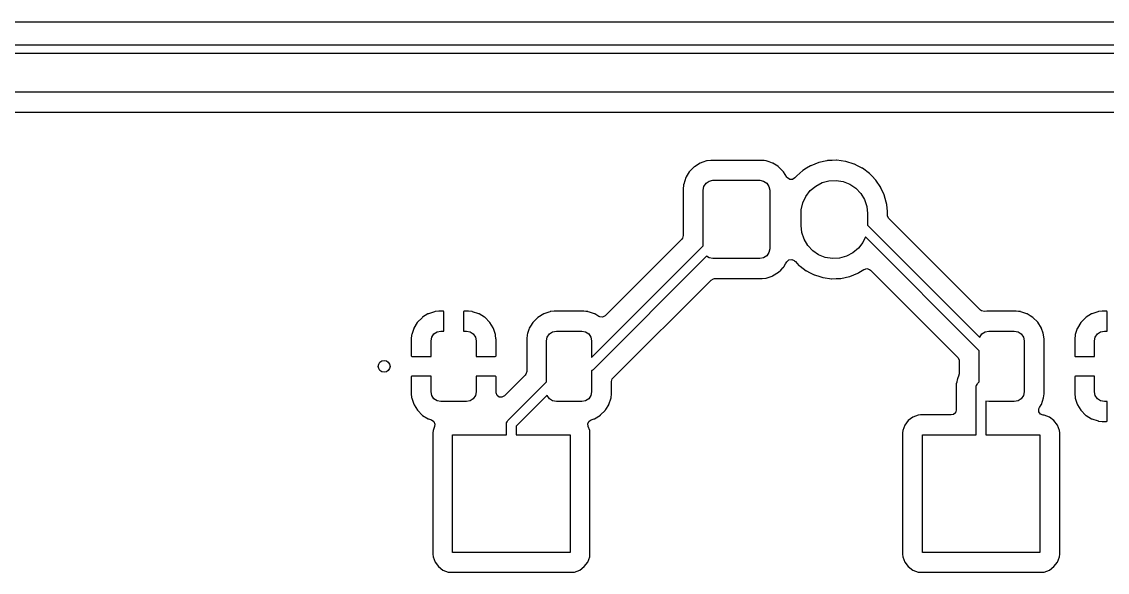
# Model space of a CAD drawing. Extents: x 1.82 to 8.48, y -4.98 to -0.82.
# Drawn here: x 3.769 to 4.861, y -1.378 to -0.825 of the extents above; entities that cross this region are included whole.
import ezdxf

# ---------------------------------------------------------------- set-up
doc = ezdxf.new("R2010")
doc.units = 0
doc.header["$MEASUREMENT"] = 0
doc.layers.add('BLACK', color=7, linetype='CONTINUOUS')

msp = doc.modelspace()

# ---------------------------------------------------------------- linework, layer by layer
at = {"layer": 'BLACK', "linetype": 'CONTINUOUS'}
for p, q in [((2.92323, -0.8248), (7.00787, -0.8248)), ((7.00298, -0.84842), (2.92812, -0.84842)), ((2.95276, -0.8563), (6.7815, -0.8563)), ((6.77334, -0.89567), (2.96091, -0.89567)), ((2.97126, -0.91569), (6.763, -0.91569)), ((4.44483, -0.9716), (4.44097, -0.97546)), ((4.44569, -0.97074), (4.44483, -0.9716)), ((4.44589, -0.97053), (4.44569, -0.97074)), ((4.45181, -0.96687), (4.44589, -0.97053)), ((4.45431, -0.96604), (4.45181, -0.96687)), ((4.45816, -0.96475), (4.45431, -0.96604)), ((4.45842, -0.96466), (4.45816, -0.96475)), ((4.45816, -0.96475), (4.45816, -0.96475)), ((4.45869, -0.96464), (4.45842, -0.96466)), ((4.46245, -0.96425), (4.45869, -0.96464)), ((4.45869, -0.96464), (4.45869, -0.96464)), ((4.46258, -0.96423), (4.46245, -0.96425)), ((4.46245, -0.96425), (4.46245, -0.96425)), ((4.5138, -0.96423), (4.46258, -0.96423)), ((4.51594, -0.96445), (4.5138, -0.96423)), ((4.51764, -0.96463), (4.51594, -0.96445)), ((4.51791, -0.96465), (4.51764, -0.96463)), ((4.51764, -0.96463), (4.51764, -0.96463)), ((4.51816, -0.96474), (4.51791, -0.96465)), ((4.52128, -0.96577), (4.51816, -0.96474)), ((4.51816, -0.96474), (4.51816, -0.96474)), ((4.52452, -0.96685), (4.52128, -0.96577)), ((4.52476, -0.967), (4.52452, -0.96685)), ((4.52972, -0.97005), (4.52476, -0.967)), ((4.52476, -0.967), (4.52476, -0.967)), ((4.53045, -0.9705), (4.52972, -0.97005)), ((4.53065, -0.9707), (4.53045, -0.9705)), ((4.53394, -0.97399), (4.53065, -0.9707)), ((4.56257, -0.96975), (4.55869, -0.9721)), ((4.56275, -0.96964), (4.56257, -0.96975)), ((4.56257, -0.96975), (4.56257, -0.96975)), ((4.56294, -0.96956), (4.56275, -0.96964)), ((4.57099, -0.96638), (4.56294, -0.96956)), ((4.56294, -0.96956), (4.56294, -0.96956)), ((4.57119, -0.9663), (4.57099, -0.96638)), ((4.57099, -0.96638), (4.57099, -0.96638)), ((4.579, -0.96466), (4.57119, -0.9663)), ((4.57987, -0.96448), (4.579, -0.96466)), ((4.58007, -0.96444), (4.57987, -0.96448)), ((4.58461, -0.96427), (4.58007, -0.96444)), ((4.58893, -0.96411), (4.58461, -0.96427)), ((4.58914, -0.9641), (4.58893, -0.96411)), ((4.58893, -0.96411), (4.58893, -0.96411)), ((4.58935, -0.96413), (4.58914, -0.9641)), ((4.59793, -0.96526), (4.58935, -0.96413)), ((4.58935, -0.96413), (4.58935, -0.96413)), ((4.59814, -0.96529), (4.59793, -0.96526)), ((4.59834, -0.96535), (4.59814, -0.96529)), ((4.60661, -0.96792), (4.59834, -0.96535)), ((4.60681, -0.96798), (4.60661, -0.96792)), ((4.60661, -0.96792), (4.60661, -0.96792)), ((4.60989, -0.96955), (4.60681, -0.96798)), ((4.61471, -0.972), (4.60989, -0.96955)), ((4.43732, -0.98139), (4.43513, -0.988)), ((4.43772, -0.98074), (4.43732, -0.98139)), ((4.44082, -0.97571), (4.43772, -0.98074)), ((4.44097, -0.97546), (4.44082, -0.97571)), ((4.44082, -0.97571), (4.44082, -0.97571)), ((4.53537, -0.97542), (4.53394, -0.97399)), ((4.53552, -0.97567), (4.53537, -0.97542)), ((4.53893, -0.98116), (4.53552, -0.97567)), ((4.53949, -0.9819), (4.53893, -0.98116)), ((4.54188, -0.98335), (4.53949, -0.9819)), ((4.54698, -0.9817), (4.54467, -0.98327)), ((4.54813, -0.98029), (4.54698, -0.9817)), ((4.5488, -0.97972), (4.54813, -0.98029)), ((4.55483, -0.97448), (4.5488, -0.97972)), ((4.55499, -0.97435), (4.55483, -0.97448)), ((4.55869, -0.9721), (4.55499, -0.97435)), ((4.6149, -0.9721), (4.61471, -0.972)), ((4.61471, -0.972), (4.61471, -0.972)), ((4.62218, -0.97751), (4.6149, -0.9721)), ((4.62504, -0.98051), (4.62218, -0.97751)), ((4.62767, -0.98327), (4.62504, -0.98051)), ((4.43495, -0.98969), (4.4347, -0.99211)), ((4.4347, -0.99211), (4.4347, -1.03978)), ((4.4351, -0.98827), (4.43495, -0.98969)), ((4.43513, -0.988), (4.4351, -0.98827)), ((4.4351, -0.98827), (4.4351, -0.98827)), ((4.45472, -0.99409), (4.45547, -0.99033)), ((4.45547, -0.99033), (4.45761, -0.98713)), ((4.45761, -0.98713), (4.4608, -0.985)), ((4.4608, -0.985), (4.46457, -0.98425)), ((4.46457, -0.98425), (4.51181, -0.98425)), ((4.51181, -0.98425), (4.51558, -0.985)), ((4.51558, -0.985), (4.51877, -0.98713)), ((4.51877, -0.98713), (4.5209, -0.99033)), ((4.5209, -0.99033), (4.52165, -0.99409)), ((4.54467, -0.98327), (4.54188, -0.98335)), ((4.56238, -0.99464), (4.5679, -0.98997)), ((4.5679, -0.98997), (4.5743, -0.9866)), ((4.5743, -0.9866), (4.58126, -0.98468)), ((4.58126, -0.98468), (4.58848, -0.9843)), ((4.58848, -0.9843), (4.59561, -0.98549)), ((4.59561, -0.98549), (4.60232, -0.98817)), ((4.60232, -0.98817), (4.6083, -0.99223)), ((4.6083, -0.99223), (4.61327, -0.99748)), ((4.62845, -0.98408), (4.62767, -0.98327)), ((4.63352, -0.99161), (4.62845, -0.98408)), ((4.6336, -0.9918), (4.63352, -0.99161)), ((4.6368, -0.9989), (4.6336, -0.9918)), ((4.45472, -1.05013), (4.45472, -0.99409)), ((4.52165, -0.99409), (4.52165, -1.05315)), ((4.55493, -1.00693), (4.55799, -1.00038)), ((4.55799, -1.00038), (4.56238, -0.99464)), ((4.61327, -0.99748), (4.61699, -1.00368)), ((4.61699, -1.00368), (4.6193, -1.01053)), ((4.63724, -0.99989), (4.6368, -0.9989)), ((4.6373, -1.00009), (4.63724, -0.99989)), ((4.63947, -1.00847), (4.6373, -1.00009)), ((4.6373, -1.00009), (4.6373, -1.00009)), ((4.55315, -1.01772), (4.55336, -1.01399)), ((4.55336, -1.01399), (4.55493, -1.00693)), ((4.6193, -1.01053), (4.62008, -1.01772)), ((4.63952, -1.00867), (4.63947, -1.00847)), ((4.63947, -1.00847), (4.63947, -1.00847)), ((4.6401, -1.01544), (4.63952, -1.00867)), ((4.6401, -1.01911), (4.6401, -1.01544)), ((4.55315, -1.02953), (4.55315, -1.01772)), ((4.62008, -1.01772), (4.62008, -1.02946)), ((4.64021, -1.02016), (4.6401, -1.01911)), ((4.64155, -1.02262), (4.64021, -1.02016)), ((4.73358, -1.11464), (4.64155, -1.02262)), ((4.55393, -1.03671), (4.55315, -1.02953)), ((4.55624, -1.04356), (4.55393, -1.03671)), ((4.62008, -1.02946), (4.73295, -1.14233)), ((4.43325, -1.04329), (4.35603, -1.1205)), ((4.43392, -1.04246), (4.43325, -1.04329)), ((4.4347, -1.03978), (4.43392, -1.04246)), ((4.55996, -1.04976), (4.55624, -1.04356)), ((4.61524, -1.04686), (4.61085, -1.05261)), ((4.61789, -1.04118), (4.61524, -1.04686)), ((4.73228, -1.15558), (4.61789, -1.04118)), ((4.34252, -1.16233), (4.45472, -1.05013)), ((4.5209, -1.05692), (4.51877, -1.06011)), ((4.52165, -1.05315), (4.5209, -1.05692)), ((4.56493, -1.05501), (4.55996, -1.04976)), ((4.5709, -1.05907), (4.56493, -1.05501)), ((4.57761, -1.06176), (4.5709, -1.05907)), ((4.60533, -1.05727), (4.59893, -1.06064)), ((4.61085, -1.05261), (4.60533, -1.05727)), ((4.45824, -1.06053), (4.34403, -1.17474)), ((4.4608, -1.06224), (4.45824, -1.06053)), ((4.46457, -1.06299), (4.4608, -1.06224)), ((4.51181, -1.06299), (4.46457, -1.06299)), ((4.51558, -1.06224), (4.51181, -1.06299)), ((4.51877, -1.06011), (4.51558, -1.06224)), ((4.53576, -1.07121), (4.53762, -1.06819)), ((4.53762, -1.06819), (4.53894, -1.06605)), ((4.53894, -1.06605), (4.54102, -1.06418)), ((4.54102, -1.06418), (4.54378, -1.06373)), ((4.54378, -1.06373), (4.54634, -1.06484)), ((4.54634, -1.06484), (4.54675, -1.06523)), ((4.54675, -1.06523), (4.54751, -1.06602)), ((4.54751, -1.06602), (4.55105, -1.06973)), ((4.55105, -1.06973), (4.55121, -1.06986)), ((4.55121, -1.06986), (4.55215, -1.07055)), ((4.58475, -1.06294), (4.57761, -1.06176)), ((4.59196, -1.06256), (4.58475, -1.06294)), ((4.59893, -1.06064), (4.59196, -1.06256)), ((4.51822, -1.08249), (4.52429, -1.08047)), ((4.52429, -1.08047), (4.52456, -1.08038)), ((4.52456, -1.08038), (4.53049, -1.07671)), ((4.53049, -1.07671), (4.53271, -1.07448)), ((4.53271, -1.07448), (4.5352, -1.07199)), ((4.5352, -1.07199), (4.53541, -1.07178)), ((4.53541, -1.07178), (4.53576, -1.07121)), ((4.55215, -1.07055), (4.55833, -1.07515)), ((4.55833, -1.07515), (4.55852, -1.07524)), ((4.55852, -1.07524), (4.55852, -1.07524)), ((4.55852, -1.07524), (4.5617, -1.07686)), ((4.5617, -1.07686), (4.56642, -1.07926)), ((4.56642, -1.07926), (4.56662, -1.07932)), ((4.56662, -1.07932), (4.56662, -1.07932)), ((4.56662, -1.07932), (4.57201, -1.081)), ((4.59316, -1.08281), (4.60204, -1.08094)), ((4.60204, -1.08094), (4.60223, -1.08086)), ((4.60223, -1.08086), (4.61029, -1.07768)), ((4.60223, -1.08086), (4.60223, -1.08086)), ((4.61029, -1.07768), (4.61048, -1.07761)), ((4.61029, -1.07768), (4.61029, -1.07768)), ((4.61048, -1.07761), (4.61147, -1.07701)), ((4.61147, -1.07701), (4.6165, -1.07395)), ((4.6165, -1.07395), (4.61681, -1.07377)), ((4.61681, -1.07377), (4.61951, -1.07305)), ((4.61951, -1.07305), (4.62217, -1.07391)), ((4.62217, -1.07391), (4.62289, -1.0745)), ((4.62289, -1.0745), (4.66696, -1.11857)), ((4.36399, -1.18309), (4.46262, -1.08446)), ((4.46262, -1.08446), (4.46507, -1.08313)), ((4.46507, -1.08313), (4.46613, -1.08301)), ((4.46613, -1.08301), (4.5138, -1.08301)), ((4.5138, -1.08301), (4.51392, -1.083)), ((4.51392, -1.083), (4.51769, -1.08261)), ((4.51392, -1.083), (4.51392, -1.083)), ((4.51769, -1.08261), (4.51796, -1.08258)), ((4.51769, -1.08261), (4.51769, -1.08261)), ((4.51796, -1.08258), (4.51822, -1.08249)), ((4.51822, -1.08249), (4.51822, -1.08249)), ((4.57201, -1.081), (4.57509, -1.08195)), ((4.57509, -1.08195), (4.5753, -1.08198)), ((4.5753, -1.08198), (4.58388, -1.08312)), ((4.58388, -1.08312), (4.58388, -1.08312)), ((4.58388, -1.08312), (4.58409, -1.08315)), ((4.58409, -1.08315), (4.5843, -1.08314)), ((4.5843, -1.08314), (4.58862, -1.08298)), ((4.5843, -1.08314), (4.5843, -1.08314)), ((4.58862, -1.08298), (4.59316, -1.08281)), ((4.17208, -1.12233), (4.16757, -1.12684)), ((4.17253, -1.12197), (4.17208, -1.12233)), ((4.17795, -1.11861), (4.17253, -1.12197)), ((4.17847, -1.11837), (4.17795, -1.11861)), ((4.18454, -1.11634), (4.17847, -1.11837)), ((4.18507, -1.11623), (4.18454, -1.11634)), ((4.18883, -1.11584), (4.18507, -1.11623)), ((4.18909, -1.11583), (4.18883, -1.11584)), ((4.19321, -1.11583), (4.18909, -1.11583)), ((4.19351, -1.11589), (4.19321, -1.11583)), ((4.19356, -1.11594), (4.19351, -1.11589)), ((4.19374, -1.11654), (4.19356, -1.11594)), ((4.19374, -1.13583), (4.19374, -1.11654)), ((4.21381, -1.11606), (4.21374, -1.11636)), ((4.21374, -1.11636), (4.21374, -1.13583)), ((4.21385, -1.116), (4.21381, -1.11606)), ((4.21445, -1.11583), (4.21385, -1.116)), ((4.21839, -1.11583), (4.21445, -1.11583)), ((4.21864, -1.11584), (4.21839, -1.11583)), ((4.22236, -1.11622), (4.21864, -1.11584)), ((4.22289, -1.11633), (4.22236, -1.11622)), ((4.22896, -1.11835), (4.22289, -1.11633)), ((4.22948, -1.11859), (4.22896, -1.11835)), ((4.23491, -1.12194), (4.22948, -1.11859)), ((4.23536, -1.12229), (4.23491, -1.12194)), ((4.23988, -1.1268), (4.23536, -1.12229)), ((4.28841, -1.12211), (4.28349, -1.12704)), ((4.29433, -1.11844), (4.28841, -1.12211)), ((4.29945, -1.11673), (4.29433, -1.11844)), ((4.30068, -1.11633), (4.29945, -1.11673)), ((4.30094, -1.11624), (4.30068, -1.11633)), ((4.30068, -1.11633), (4.30068, -1.11633)), ((4.30121, -1.11621), (4.30094, -1.11624)), ((4.30497, -1.11582), (4.30121, -1.11621)), ((4.30121, -1.11621), (4.30121, -1.11621)), ((4.3051, -1.11581), (4.30497, -1.11582)), ((4.30497, -1.11582), (4.30497, -1.11582)), ((4.33466, -1.11581), (4.3051, -1.11581)), ((4.33681, -1.11603), (4.33466, -1.11581)), ((4.3385, -1.1162), (4.33681, -1.11603)), ((4.33877, -1.11623), (4.3385, -1.1162)), ((4.3385, -1.1162), (4.3385, -1.1162)), ((4.33903, -1.11631), (4.33877, -1.11623)), ((4.34029, -1.11673), (4.33903, -1.11631)), ((4.33903, -1.11631), (4.33903, -1.11631)), ((4.34538, -1.11842), (4.34029, -1.11673)), ((4.34563, -1.11857), (4.34538, -1.11842)), ((4.34992, -1.12122), (4.34563, -1.11857)), ((4.34563, -1.11857), (4.34563, -1.11857)), ((4.35079, -1.12164), (4.34992, -1.12122)), ((4.35358, -1.12184), (4.35079, -1.12164)), ((4.35603, -1.1205), (4.35358, -1.12184)), ((4.66696, -1.11857), (4.71081, -1.16242)), ((4.73485, -1.11556), (4.73358, -1.11464)), ((4.7376, -1.11607), (4.73485, -1.11556)), ((4.74001, -1.11582), (4.7376, -1.11607)), ((4.74014, -1.11581), (4.74001, -1.11582)), ((4.74001, -1.11582), (4.74001, -1.11582)), ((4.7697, -1.11581), (4.74014, -1.11581)), ((4.77185, -1.11603), (4.7697, -1.11581)), ((4.77354, -1.1162), (4.77185, -1.11603)), ((4.77381, -1.11623), (4.77354, -1.1162)), ((4.77354, -1.1162), (4.77354, -1.1162)), ((4.77407, -1.11631), (4.77381, -1.11623)), ((4.77533, -1.11673), (4.77407, -1.11631)), ((4.77407, -1.11631), (4.77407, -1.11631)), ((4.78042, -1.11842), (4.77533, -1.11673)), ((4.78067, -1.11857), (4.78042, -1.11842)), ((4.7838, -1.1205), (4.78067, -1.11857)), ((4.78067, -1.11857), (4.78067, -1.11857)), ((4.78635, -1.12207), (4.7838, -1.1205)), ((4.79128, -1.12699), (4.78635, -1.12207)), ((4.8394, -1.12233), (4.83489, -1.12684)), ((4.83985, -1.12197), (4.8394, -1.12233)), ((4.84528, -1.11861), (4.83985, -1.12197)), ((4.8458, -1.11837), (4.84528, -1.11861)), ((4.85187, -1.11634), (4.8458, -1.11837)), ((4.85239, -1.11623), (4.85187, -1.11634)), ((4.85616, -1.11584), (4.85239, -1.11623)), ((4.85641, -1.11583), (4.85616, -1.11584)), ((4.86053, -1.11583), (4.85641, -1.11583)), ((4.86083, -1.11589), (4.86053, -1.11583)), ((4.86089, -1.11594), (4.86083, -1.11589)), ((4.86106, -1.11654), (4.86089, -1.11594)), ((4.86106, -1.13583), (4.86106, -1.11654)), ((4.16362, -1.13325), (4.16161, -1.13932)), ((4.16387, -1.13273), (4.16362, -1.13325)), ((4.16721, -1.12729), (4.16387, -1.13273)), ((4.16757, -1.12684), (4.16721, -1.12729)), ((4.24023, -1.12725), (4.23988, -1.1268)), ((4.24359, -1.13268), (4.24023, -1.12725)), ((4.24384, -1.1332), (4.24359, -1.13268)), ((4.24586, -1.13927), (4.24384, -1.1332)), ((4.27945, -1.13413), (4.27811, -1.13817)), ((4.27984, -1.13296), (4.27945, -1.13413)), ((4.28105, -1.13099), (4.27984, -1.13296)), ((4.28334, -1.12728), (4.28105, -1.13099)), ((4.28349, -1.12704), (4.28334, -1.12728)), ((4.28334, -1.12728), (4.28334, -1.12728)), ((4.79494, -1.13292), (4.79128, -1.12699)), ((4.79503, -1.13319), (4.79494, -1.13292)), ((4.7966, -1.13787), (4.79503, -1.13319)), ((4.83095, -1.13325), (4.82893, -1.13932)), ((4.83119, -1.13273), (4.83095, -1.13325)), ((4.83454, -1.12729), (4.83119, -1.13273)), ((4.83489, -1.12684), (4.83454, -1.12729)), ((4.16112, -1.14356), (4.1611, -1.14381)), ((4.1611, -1.14381), (4.1611, -1.16055)), ((4.1615, -1.13985), (4.16112, -1.14356)), ((4.16161, -1.13932), (4.1615, -1.13985)), ((4.1811, -1.14567), (4.18185, -1.1419)), ((4.1811, -1.16126), (4.1811, -1.14567)), ((4.18185, -1.1419), (4.18399, -1.13871)), ((4.18399, -1.13871), (4.18718, -1.13658)), ((4.18718, -1.13658), (4.19094, -1.13583)), ((4.19094, -1.13583), (4.19374, -1.13583)), ((4.21374, -1.13583), (4.21654, -1.13583)), ((4.21654, -1.13583), (4.2203, -1.13658)), ((4.2203, -1.13658), (4.2235, -1.13871)), ((4.2235, -1.13871), (4.22563, -1.1419)), ((4.22563, -1.1419), (4.22638, -1.14567)), ((4.22638, -1.14567), (4.22638, -1.16126)), ((4.24597, -1.1398), (4.24586, -1.13927)), ((4.24636, -1.14356), (4.24597, -1.1398)), ((4.24638, -1.14382), (4.24636, -1.14356)), ((4.24638, -1.16073), (4.24638, -1.14382)), ((4.27765, -1.13957), (4.27722, -1.14369)), ((4.27722, -1.14369), (4.27722, -1.17659)), ((4.27811, -1.13817), (4.27765, -1.13957)), ((4.29724, -1.14567), (4.29799, -1.1419)), ((4.29724, -1.18694), (4.29724, -1.14567)), ((4.29799, -1.1419), (4.30013, -1.13871)), ((4.30013, -1.13871), (4.30332, -1.13658)), ((4.30332, -1.13658), (4.30709, -1.13583)), ((4.30709, -1.13583), (4.33268, -1.13583)), ((4.33268, -1.13583), (4.33644, -1.13658)), ((4.33644, -1.13658), (4.33964, -1.13871)), ((4.33964, -1.13871), (4.34177, -1.1419)), ((4.34177, -1.1419), (4.34252, -1.14567)), ((4.34252, -1.14567), (4.34252, -1.16233)), ((4.73295, -1.14233), (4.73303, -1.1419)), ((4.73303, -1.1419), (4.73517, -1.13871)), ((4.73517, -1.13871), (4.73836, -1.13658)), ((4.73836, -1.13658), (4.74213, -1.13583)), ((4.74213, -1.13583), (4.76772, -1.13583)), ((4.76772, -1.13583), (4.77148, -1.13658)), ((4.77148, -1.13658), (4.77468, -1.13871)), ((4.77468, -1.13871), (4.77681, -1.1419)), ((4.77681, -1.1419), (4.77756, -1.14567)), ((4.77756, -1.14567), (4.77756, -1.19685)), ((4.79715, -1.13952), (4.7966, -1.13787)), ((4.79717, -1.13979), (4.79715, -1.13952)), ((4.79757, -1.14356), (4.79717, -1.13979)), ((4.79717, -1.13979), (4.79717, -1.13979)), ((4.79758, -1.14369), (4.79757, -1.14356)), ((4.79758, -1.19883), (4.79758, -1.14369)), ((4.82844, -1.14356), (4.82843, -1.14381)), ((4.82843, -1.14381), (4.82843, -1.16055)), ((4.82882, -1.13985), (4.82844, -1.14356)), ((4.82893, -1.13932), (4.82882, -1.13985)), ((4.84843, -1.14567), (4.84917, -1.1419)), ((4.84843, -1.16126), (4.84843, -1.14567)), ((4.84917, -1.1419), (4.85131, -1.13871)), ((4.85131, -1.13871), (4.8545, -1.13658)), ((4.8545, -1.13658), (4.85827, -1.13583)), ((4.85827, -1.13583), (4.86106, -1.13583)), ((4.73228, -1.18694), (4.73228, -1.15558)), ((4.1611, -1.16055), (4.16128, -1.16115)), ((4.16128, -1.16115), (4.16133, -1.16119)), ((4.16133, -1.16119), (4.16164, -1.16126)), ((4.16164, -1.16126), (4.1811, -1.16126)), ((4.22638, -1.16126), (4.24566, -1.16126)), ((4.24566, -1.16126), (4.24626, -1.16108)), ((4.24626, -1.16108), (4.24631, -1.16103)), ((4.24631, -1.16103), (4.24638, -1.16073)), ((4.71081, -1.16242), (4.71215, -1.16487)), ((4.71215, -1.16487), (4.71226, -1.16593)), ((4.71226, -1.16593), (4.71226, -1.17888)), ((4.82843, -1.16055), (4.8286, -1.16115)), ((4.8286, -1.16115), (4.82866, -1.16119)), ((4.82866, -1.16119), (4.82896, -1.16126)), ((4.82896, -1.16126), (4.84843, -1.16126)), ((4.27644, -1.17927), (4.27577, -1.1801)), ((4.27722, -1.17659), (4.27644, -1.17927)), ((4.3429, -1.17558), (4.34252, -1.17567)), ((4.34252, -1.17567), (4.34252, -1.19685)), ((4.3431, -1.17543), (4.3429, -1.17558)), ((4.34321, -1.1754), (4.3431, -1.17543)), ((4.34333, -1.17526), (4.34321, -1.1754)), ((4.34403, -1.17474), (4.34333, -1.17526)), ((4.71226, -1.17888), (4.71165, -1.18127)), ((4.16117, -1.18149), (4.1611, -1.18179)), ((4.1611, -1.18179), (4.1611, -1.1987)), ((4.16122, -1.18144), (4.16117, -1.18149)), ((4.16182, -1.18126), (4.16122, -1.18144)), ((4.1811, -1.18126), (4.16182, -1.18126)), ((4.1811, -1.19685), (4.1811, -1.18126)), ((4.24584, -1.18126), (4.22638, -1.18126)), ((4.22638, -1.18126), (4.22638, -1.19685)), ((4.24615, -1.18133), (4.24584, -1.18126)), ((4.2462, -1.18137), (4.24615, -1.18133)), ((4.24638, -1.18197), (4.2462, -1.18137)), ((4.24638, -1.19752), (4.24638, -1.18197)), ((4.27577, -1.1801), (4.25485, -1.20102)), ((4.25833, -1.22585), (4.29724, -1.18694)), ((4.36254, -1.1866), (4.36333, -1.18392)), ((4.36254, -1.19883), (4.36254, -1.1866)), ((4.36333, -1.18392), (4.36399, -1.18309)), ((4.70931, -1.18958), (4.70925, -1.19035)), ((4.70974, -1.18709), (4.70931, -1.18878)), ((4.70931, -1.18878), (4.70931, -1.18958)), ((4.70984, -1.18663), (4.70974, -1.18709)), ((4.71006, -1.18522), (4.70984, -1.18663)), ((4.71011, -1.18492), (4.71006, -1.18522)), ((4.71006, -1.18522), (4.71006, -1.18522)), ((4.71043, -1.18418), (4.71011, -1.18492)), ((4.71068, -1.18345), (4.71043, -1.18418)), ((4.7108, -1.18298), (4.71068, -1.18345)), ((4.71088, -1.18267), (4.7108, -1.18298)), ((4.7108, -1.18298), (4.7108, -1.18298)), ((4.71165, -1.18127), (4.71088, -1.18267)), ((4.72953, -1.19053), (4.73019, -1.18951)), ((4.73019, -1.18951), (4.73077, -1.18845)), ((4.73077, -1.18845), (4.73228, -1.18694)), ((4.82849, -1.18149), (4.82843, -1.18179)), ((4.82843, -1.18179), (4.82843, -1.1987)), ((4.82854, -1.18144), (4.82849, -1.18149)), ((4.82914, -1.18126), (4.82854, -1.18144)), ((4.84843, -1.18126), (4.82914, -1.18126)), ((4.84843, -1.19685), (4.84843, -1.18126)), ((4.1611, -1.1987), (4.16112, -1.19896)), ((4.16112, -1.19896), (4.16151, -1.20272)), ((4.18185, -1.20062), (4.1811, -1.19685)), ((4.18399, -1.20381), (4.18185, -1.20062)), ((4.22563, -1.20062), (4.2235, -1.20381)), ((4.22638, -1.19685), (4.22563, -1.20062)), ((4.24639, -1.19787), (4.24638, -1.19752)), ((4.24737, -1.20049), (4.24639, -1.19787)), ((4.2496, -1.20216), (4.24737, -1.20049)), ((4.25485, -1.20102), (4.25239, -1.20236)), ((4.29791, -1.20019), (4.26673, -1.23137)), ((4.29799, -1.20062), (4.29791, -1.20019)), ((4.30013, -1.20381), (4.29799, -1.20062)), ((4.34177, -1.20062), (4.33964, -1.20381)), ((4.34252, -1.19685), (4.34177, -1.20062)), ((4.36212, -1.20295), (4.36254, -1.19883)), ((4.70925, -1.19035), (4.70913, -1.19114)), ((4.70913, -1.19114), (4.70915, -1.19145)), ((4.70915, -1.19145), (4.70929, -1.19287)), ((4.70929, -1.19287), (4.70931, -1.19334)), ((4.70931, -1.19334), (4.70931, -1.21518)), ((4.72933, -1.19193), (4.72946, -1.19106)), ((4.72933, -1.24016), (4.72933, -1.19193)), ((4.72944, -1.19088), (4.7295, -1.19078)), ((4.72946, -1.19106), (4.72944, -1.19088)), ((4.7295, -1.19078), (4.72953, -1.19053)), ((4.77681, -1.20062), (4.77468, -1.20381)), ((4.77756, -1.19685), (4.77681, -1.20062)), ((4.79716, -1.20295), (4.79758, -1.19883)), ((4.82843, -1.1987), (4.82844, -1.19896)), ((4.82844, -1.19896), (4.82883, -1.20272)), ((4.84917, -1.20062), (4.84843, -1.19685)), ((4.85131, -1.20381), (4.84917, -1.20062)), ((4.16151, -1.20272), (4.16162, -1.20325)), ((4.16162, -1.20325), (4.16365, -1.20932)), ((4.16365, -1.20932), (4.16389, -1.20984)), ((4.16389, -1.20984), (4.16725, -1.21527)), ((4.18718, -1.20594), (4.18399, -1.20381)), ((4.19094, -1.20669), (4.18718, -1.20594)), ((4.21654, -1.20669), (4.19094, -1.20669)), ((4.2203, -1.20594), (4.21654, -1.20669)), ((4.2235, -1.20381), (4.2203, -1.20594)), ((4.25239, -1.20236), (4.2496, -1.20216)), ((4.30332, -1.20594), (4.30013, -1.20381)), ((4.30709, -1.20669), (4.30332, -1.20594)), ((4.33268, -1.20669), (4.30709, -1.20669)), ((4.33644, -1.20594), (4.33268, -1.20669)), ((4.33964, -1.20381), (4.33644, -1.20594)), ((4.35685, -1.21455), (4.35977, -1.2098)), ((4.35977, -1.2098), (4.35993, -1.20956)), ((4.35977, -1.2098), (4.35977, -1.2098)), ((4.35993, -1.20956), (4.36212, -1.20295)), ((4.74213, -1.20669), (4.73917, -1.20611)), ((4.73917, -1.20611), (4.73917, -1.24016)), ((4.76772, -1.20669), (4.74213, -1.20669)), ((4.77148, -1.20594), (4.76772, -1.20669)), ((4.77468, -1.20381), (4.77148, -1.20594)), ((4.79299, -1.21276), (4.79481, -1.2098)), ((4.79481, -1.2098), (4.79497, -1.20956)), ((4.79481, -1.2098), (4.79481, -1.2098)), ((4.79497, -1.20956), (4.79716, -1.20295)), ((4.82883, -1.20272), (4.82894, -1.20325)), ((4.82894, -1.20325), (4.83097, -1.20932)), ((4.83097, -1.20932), (4.83121, -1.20984)), ((4.83121, -1.20984), (4.83457, -1.21527)), ((4.8545, -1.20594), (4.85131, -1.20381)), ((4.85827, -1.20669), (4.8545, -1.20594)), ((4.86106, -1.20669), (4.85827, -1.20669)), ((4.86106, -1.22616), (4.86106, -1.20669)), ((4.16725, -1.21527), (4.1676, -1.21572)), ((4.1676, -1.21572), (4.17212, -1.22023)), ((4.17212, -1.22023), (4.17257, -1.22058)), ((4.17257, -1.22058), (4.178, -1.22393)), ((4.34543, -1.22408), (4.35135, -1.22041)), ((4.35135, -1.22041), (4.35161, -1.22015)), ((4.35161, -1.22015), (4.35607, -1.21569)), ((4.35607, -1.21569), (4.35627, -1.21548)), ((4.35627, -1.21548), (4.35685, -1.21455)), ((4.66548, -1.22242), (4.6609, -1.22586)), ((4.67085, -1.2204), (4.66548, -1.22242)), ((4.6733, -1.22014), (4.67085, -1.2204)), ((4.70435, -1.22014), (4.6733, -1.22014)), ((4.70641, -1.21969), (4.70435, -1.22014)), ((4.70852, -1.21786), (4.70641, -1.21969)), ((4.70931, -1.21518), (4.70852, -1.21786)), ((4.79241, -1.21413), (4.79299, -1.21276)), ((4.7925, -1.21693), (4.79241, -1.21413)), ((4.79409, -1.21923), (4.7925, -1.21693)), ((4.79668, -1.2203), (4.79409, -1.21923)), ((4.79765, -1.2204), (4.79668, -1.2203)), ((4.80302, -1.22242), (4.79765, -1.2204)), ((4.80761, -1.22586), (4.80302, -1.22242)), ((4.83457, -1.21527), (4.83493, -1.21572)), ((4.83493, -1.21572), (4.83944, -1.22023)), ((4.83944, -1.22023), (4.83989, -1.22058)), ((4.83989, -1.22058), (4.84532, -1.22393)), ((4.178, -1.22393), (4.17852, -1.22417)), ((4.17852, -1.22417), (4.1815, -1.22516)), ((4.1815, -1.22516), (4.18379, -1.22675)), ((4.18458, -1.23161), (4.183, -1.23581)), ((4.18379, -1.22675), (4.18487, -1.22933)), ((4.18487, -1.22933), (4.18458, -1.23161)), ((4.25689, -1.22933), (4.25702, -1.22846)), ((4.25689, -1.24016), (4.25689, -1.22933)), ((4.257, -1.22828), (4.25706, -1.22818)), ((4.25702, -1.22846), (4.257, -1.22828)), ((4.25706, -1.22818), (4.25709, -1.22793)), ((4.25709, -1.22793), (4.25775, -1.22691)), ((4.25775, -1.22691), (4.25833, -1.22585)), ((4.26673, -1.23137), (4.26673, -1.24016)), ((4.33885, -1.22884), (4.34018, -1.22638)), ((4.33905, -1.23163), (4.33885, -1.22884)), ((4.34062, -1.23581), (4.33905, -1.23163)), ((4.34018, -1.22638), (4.34213, -1.22518)), ((4.34213, -1.22518), (4.34516, -1.22417)), ((4.34516, -1.22417), (4.34543, -1.22408)), ((4.34516, -1.22417), (4.34516, -1.22417)), ((4.65746, -1.23044), (4.65544, -1.23581)), ((4.6609, -1.22586), (4.65746, -1.23044)), ((4.81105, -1.23044), (4.80761, -1.22586)), ((4.81306, -1.23581), (4.81105, -1.23044)), ((4.84532, -1.22393), (4.84584, -1.22417)), ((4.84584, -1.22417), (4.85192, -1.22619)), ((4.85192, -1.22619), (4.85244, -1.2263)), ((4.85244, -1.2263), (4.85616, -1.22668)), ((4.85616, -1.22668), (4.85641, -1.22669)), ((4.85641, -1.22669), (4.86035, -1.22669)), ((4.86035, -1.22669), (4.86095, -1.22652)), ((4.86095, -1.22652), (4.861, -1.22646)), ((4.861, -1.22646), (4.86106, -1.22616)), ((4.183, -1.23581), (4.18274, -1.23826)), ((4.18274, -1.23826), (4.18274, -1.36016)), ((4.20276, -1.35827), (4.20276, -1.24016)), ((4.20276, -1.24016), (4.25689, -1.24016)), ((4.26673, -1.24016), (4.32087, -1.24016)), ((4.32087, -1.24016), (4.32087, -1.35827)), ((4.34089, -1.23826), (4.34062, -1.23581)), ((4.34089, -1.36016), (4.34089, -1.23826)), ((4.65544, -1.23581), (4.65518, -1.23826)), ((4.65518, -1.23826), (4.65518, -1.36016)), ((4.6752, -1.35827), (4.6752, -1.24016)), ((4.6752, -1.24016), (4.72933, -1.24016)), ((4.73917, -1.24016), (4.79331, -1.24016)), ((4.79331, -1.24016), (4.79331, -1.35827)), ((4.81333, -1.23826), (4.81306, -1.23581)), ((4.81333, -1.36016), (4.81333, -1.23826)), ((4.18274, -1.36016), (4.183, -1.36261)), ((4.183, -1.36261), (4.18502, -1.36798)), ((4.32087, -1.35827), (4.20276, -1.35827)), ((4.33861, -1.36798), (4.34062, -1.36261)), ((4.34062, -1.36261), (4.34089, -1.36016)), ((4.65518, -1.36016), (4.65544, -1.36261)), ((4.65544, -1.36261), (4.65746, -1.36798)), ((4.79331, -1.35827), (4.6752, -1.35827)), ((4.81105, -1.36798), (4.81306, -1.36261)), ((4.81306, -1.36261), (4.81333, -1.36016)), ((4.18502, -1.36798), (4.18845, -1.37257)), ((4.18845, -1.37257), (4.19304, -1.37601)), ((4.33058, -1.37601), (4.33517, -1.37257)), ((4.33517, -1.37257), (4.33861, -1.36798)), ((4.65746, -1.36798), (4.6609, -1.37257)), ((4.6609, -1.37257), (4.66548, -1.37601)), ((4.80302, -1.37601), (4.80761, -1.37257)), ((4.80761, -1.37257), (4.81105, -1.36798)), ((4.19304, -1.37601), (4.19841, -1.37802)), ((4.19841, -1.37802), (4.20086, -1.37829)), ((4.20086, -1.37829), (4.32276, -1.37829)), ((4.32276, -1.37829), (4.32521, -1.37802)), ((4.32521, -1.37802), (4.33058, -1.37601)), ((4.66548, -1.37601), (4.67085, -1.37802)), ((4.67085, -1.37802), (4.6733, -1.37829)), ((4.6733, -1.37829), (4.7952, -1.37829)), ((4.7952, -1.37829), (4.79765, -1.37802)), ((4.79765, -1.37802), (4.80302, -1.37601))]:
    msp.add_line(p, q, dxfattribs=at)
at = {"layer": 'BLACK'}
msp.add_circle((4.13386, -1.17126), 0.00591, dxfattribs=at)

doc.saveas('drawing.dxf')
